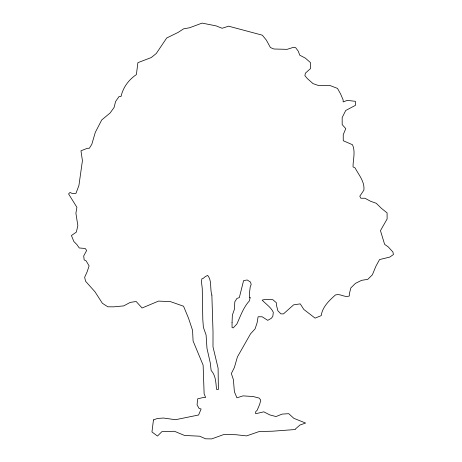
<?xml version="1.0" encoding="UTF-8"?>
<svg xmlns="http://www.w3.org/2000/svg" width="462" height="462" viewBox="0 0 462 462"><rect width="100%" height="100%" fill="white"/><g stroke="black" fill="none" stroke-linecap="round" stroke-linejoin="round"><path stroke-width="0.69" d="M153.465 419.906L151.958 431.953L157.455 436.059L161.96 431.595L174.486 431.277L184.523 435.458L199.607 436.192L205.648 438.808L211.7 438.9L223.81 434.534L235.943 434.719L246.581 435.891L259.257 431.52L272.47 431.208L295.391 429.516L295.391 429.007L299.977 425.011L305.596 423.053L293.844 418.324L288.733 413.686L282.115 414.102L276.01 416.557L269.906 414.951L263.802 411.833L255.682 413.744L255.682 411.723L257.201 410.221L259.731 404.181L260.741 400.144L259.217 398.105L253.13 396.512L243 395.882L236.931 397.828L234.396 391.736L233.379 379.608L231.352 373.533L234.378 367.509L237.404 356.941L250.537 333.847L255.088 328.84L257.103 322.799L258.114 316.753L262.162 316.776L267.746 320.345L271.298 318.347L272.817 316.337L273.319 312.3C270.94 307.207 265.933 304.094 262.145 300.127L264.172 299.636L272.794 299.682L276.351 302.726L276.351 304.747L277.887 310.816L280.936 313.865L283.477 313.883L293.636 304.845L300.254 303.869L303.834 309.453L315.078 318.127L321.206 315.633C322.395 306.959 329.221 300.479 335.481 294.935C340.436 293.335 344.577 297.863 349.318 296.015L349.312 293.988L350.837 287.907L355.44 283.362L361.596 280.342L367.764 279.348L372.378 274.792L375.947 266.17L379.533 259.58L389.83 257.063L393.428 254.527L392.902 251.986L388.247 246.899L384.627 244.358L380.463 230.648L387.116 218.982L387.092 212.895L381.416 208.339L376.253 203.28L370.593 201.265L364.934 198.238L360.828 198.244L359.8 196.223L363.883 190.142C364.836 181.606 358.783 174.988 355.099 167.931L353.049 166.926C352.962 159.5 355.694 151.929 352.471 144.716L343.254 140.737L343.237 134.685L345.778 128.621L342.186 124.613L342.169 117.562L345.726 110.476L355.428 105.353L355.417 101.322L347.228 100.393L343.145 101.94L343.139 99.925L340.569 93.907L337.497 88.404L329.839 85.464L318.636 85.58L313.04 83.628L307.438 78.667L304.891 75.687L305.394 73.175L310.464 68.601L310.452 62.584L305.365 58.131L299.774 55.192L298.25 51.201L295.709 47.73L293.682 47.257L287.098 49.342L273.954 49.012L270.414 47.563L266.366 40.119L262.329 35.181L228.621 26.19L222.107 28.274L216.095 25.878L202.09 23.1L189.605 27.755L183.622 28.835L178.141 32.386L166.695 38.005L156.248 53.517L151.282 57.542L137.89 62.665L136.388 74.573C128.603 79.914 123.106 87.347 121.015 96.529L119.04 96.546L115.575 101.53L114.079 107.49L110.123 112.971L101.721 119.97L95.288 132.398L91.811 144.3L89.339 148.279L87.37 148.29L80.965 150.803L82.421 160.695L78.921 185.47L75.947 193.405L72.014 193.416L70.051 192.435L68.572 193.919L76.9 207.282L75.907 213.236L77.847 225.635L76.351 232.086L71.419 235.556L73.868 241.511L76.819 244.496L79.273 247.973L85.187 248.481L86.665 250.468L83.697 255.931L84.176 259.904L86.151 260.903L89.102 265.887L87.116 271.847L84.638 277.31L85.614 281.294L94.981 291.788L102.379 303.286L107.819 306.803L113.767 306.837L123.695 305.896L130.157 302.437L136.128 301.472L142.094 308.004L158.553 301.091L170.542 301.657L183.553 306.237L188.56 318.312L192.573 330.388L193.076 340.944L203.124 365.176L204.135 393.895L205.642 397.441L203.632 397.418L197.592 398.856L197.089 404.897L199.105 408.448L201.114 408.98L198.602 414.997L175.496 419.715L163.473 418.035L157.467 418.457L153.465 419.906M211.862 295.045L213.017 331.687L212.994 346.852L218.099 368.168L218.376 389.466L216.562 389.437C215.8 383.01 215.921 375.519 211.157 370.512L210.262 362.907L206.97 348.308L206.087 334.967L203.39 327.373L202.801 319.502L202.252 288.369L201.368 281.121L201.969 278.713L203.17 278.413L205.278 276.599L207.681 275.398C212.156 280.769 209.742 288.715 211.862 295.045M232.051 322.719L232.051 327.581L233.258 327.893L236.896 323.972C240.459 316.141 243.48 307.247 249.347 300.941L250.26 297.297L249.347 297.903L249.653 291.528L250.26 286.671L251.172 284.546L250.566 282.115L247.228 279.984L243.59 280.584L239.339 297.563L236.914 298.464L234.794 301.796L234.482 309.072L232.363 315.136L232.051 322.719"/></g></svg>
